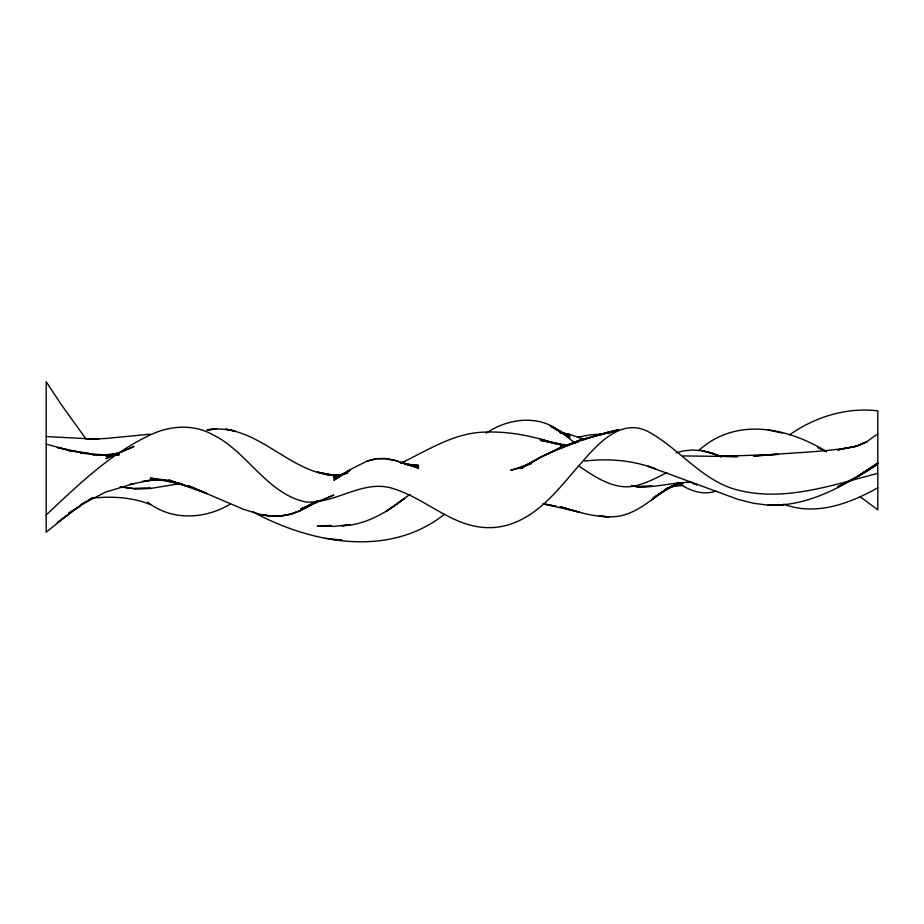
<?xml version="1.0" encoding="UTF-8"?>
<svg xmlns="http://www.w3.org/2000/svg" width="924" height="924" viewBox="0 0 924 924"><rect width="100%" height="100%" fill="white"/><g stroke="black" fill="none" stroke-linecap="round" stroke-linejoin="round"><path stroke-width="1.39" d="M46.2 514.945C78.852 484.407 111.827 452.021 153.234 433.599C171.783 425.525 193.925 424.37 212.012 434.349C247.389 451.085 266.412 493.901 306.075 502.009C336.428 504.019 363.825 478.135 394.433 489.015C426.703 499.249 452.656 527.142 487.988 527.65A67.695 67.695 0 0 0 503.58 526.056C535.262 518.942 556.248 491.949 576.345 468.607C593.947 448.637 619.092 415.592 649.214 432.189C678.412 448.406 699.537 477.223 731.796 488.334C780.191 503.522 830.849 485.527 877.8 473.319M410.002 494.375L385.955 511.538L404.62 498.406C386.509 512.323 365.615 525.19 342.088 525.71L350.277 524.844L333.899 526.368L317.313 526.126L331.127 525.375M698.613 450.635C735.816 416.701 787.491 427.431 826.403 451.605L817.971 447.482L826.403 451.674M877.8 433.91L867.116 441.453L856.883 446.084L867.116 441.764L856.883 445.899L837.745 449.942L856.883 446.211C822.857 452.725 788.045 452.529 753.661 456.075L778.008 454.365L721.113 456.317L701.801 450.6L692.238 450.011L682.975 450.981L676.229 452.818M444.444 514.264C388.669 558.535 310.499 543.254 252.61 511.7M856.883 476.876L877.8 463.167L856.883 476.899L837.745 486.798L856.883 476.876L877.8 463.063M789.627 434.8C815.084 416.874 846.615 407.08 877.8 410.845L877.8 509.84L860.186 496.742M866.724 471.321L856.883 477.003L876.633 464.864C844.051 485.62 808.096 507.057 768.029 505.047L783.725 504.747L768.029 505.116L753.661 503.303L737.733 499.295L647.92 466.227L655.486 468.838C632.917 460.21 608.373 458.269 584.488 461.064M539.235 458.212L520.605 468.63L540.482 457.057L560.117 448.29L540.482 457.322L560.117 447.482L578.308 441.822L560.117 447.539L579.614 440.344L560.117 448.625L579.614 440.101L599.122 435.031L579.614 440.829L599.122 434.499L618.63 429.637L608.881 432.986L618.63 429.544M869.484 469.288L867.116 470.535L869.484 469.38M486.22 433.079C507.957 418.445 538.496 414.264 560.117 431.473L550.3 425.756L569.865 437.699L550.3 426.033L569.865 436.151L560.117 431.97L569.865 434.927L560.117 432.64L569.865 434.43L584.811 439.605M540.482 457.507L520.605 467.856L510.672 470.328L531.208 463.432M404.62 464.368L418.595 465.407L404.62 463.871L418.595 466.747L404.62 463.455L418.595 468.156L395.287 460.498L385.955 458.593L376.588 458.662L367.232 461.03L350.277 469.531L333.899 480.249L350.277 469.912L333.899 478.667L346.5 472.718M877.8 487.757C849.734 503.545 815.638 516.331 783.725 504.169M666.793 472.753C656.918 477.523 647.193 482.929 636.474 485.574C615.615 490.944 596.049 477.673 579.614 466.505M230.388 504.077C205.07 519.242 171.46 521.194 147.517 502.044M680.48 482.929L666.793 489.015L652.933 498.082L677.997 482.848L666.793 489.027L651.778 499.734L666.793 488.542C651.766 499.203 637.421 512.959 618.63 516.239C598.66 518.734 579.002 512.335 560.117 506.664L579.614 512.219L543.289 503.857M400.889 463.12L404.62 461.526L400.889 463.155C426.83 450.843 451.871 434.061 481.392 432.247C506.849 430.769 532.201 435.62 556.19 443.97L540.482 439.35L560.117 444.248L540.482 440.401L568.468 445.483M119.011 452.829L134.003 446.442L105.821 458.685L119.011 452.541L105.821 456.167L119.011 453.418L105.821 454.793L112.416 454.816M317.313 501.951L333.899 495.045L300.67 509.055L317.313 501.651L300.67 510.302L317.313 500.877C301.316 512.381 281.081 519.738 261.4 514.518L271.217 516.066L280.884 515.846L271.217 516.077M680.48 482.836L666.793 488.415L682.975 483.298L672.187 485.874M531.208 463.582L520.605 467.856L523.088 467.556M349.018 471.436L333.899 477.489L347.551 473.053M715.846 491.094C704.446 495.241 691.903 491.487 681.981 485.308M347.551 472.903L333.899 476.645L339.351 475.814M367.232 461.03L376.588 458.662L385.955 458.593M577.639 437.168L591.938 434.638L602.332 434.211M179.429 483.714L150.439 488.484L134.003 488.6L120.374 486.902M153.245 480.099L142.435 481.531L156.052 479.302M207.092 429.903L216.643 428.99L207.092 429.914C256.895 421.367 289.466 475.398 337.988 475.594M670.836 486.717L682.975 485.377M342.088 474.89L333.899 475.617L317.313 472.072L333.899 475.363L325.606 474.278L342.088 475.41M92.631 498.048C112.035 496.211 132.224 497.1 150.439 504.596M99.342 438.738L86.59 439.362L105.821 438.484L150.439 434.153M692.238 482.386C673.446 481.774 655.266 488.253 636.474 486.613L651.778 486.243L636.474 486.705L631.369 485.458M134.003 488.6L150.439 488.322L134.003 488.6L120.374 486.89M682.975 455.913L737.733 456.618L721.113 456.317M167.267 480.434L150.439 480.226L130.376 484.338L134.003 483.575L105.821 491.995L80.376 504.978L92.631 497.782L68.595 513.305L80.376 505.798L57.346 522.626L68.595 514.137L46.2 532.189L46.2 381.774L61.319 404.666L86.325 439.443M92.631 439.004L46.2 436.544M112.416 454.631L92.631 454.747L105.821 454.943L80.376 453.13L92.631 453.88L68.595 450.577L80.376 452.217L57.346 447.505L68.595 450.219L46.2 444.086M567.082 445.772L560.117 445.183L565.684 445.772M333.899 539.558L342.088 540.228L325.606 538.322M167.267 480.272L150.439 478.112L182.12 484.014M271.217 516.066L261.4 514.737L243.613 509.367L188.843 485.909L207.092 493.659L168.665 479.96L188.843 486.602L168.665 481.196L182.12 483.864M562.901 433.31L569.865 434.707M768.029 429.983L782.374 433.033M560.117 432.767L569.865 434.546M543.289 503.984L555.913 506.283M543.289 503.742L555.913 506.213M385.955 458.639L395.287 460.498L404.62 463.64M560.117 431.404L575.282 443.277M404.62 461.885L401.952 462.97L404.62 461.885M300.67 510.452L290.794 514.287L280.884 515.938L290.794 514.16L300.67 510.452M317.313 502.067L308.986 505.105L317.313 502.136M608.881 431.993L599.122 435.308L608.881 432.074L618.63 430.33L608.881 431.993M608.881 432.767L599.122 434.546L608.881 432.767M119.011 454.851L115.05 454.827L119.011 454.851M608.881 516.886L599.122 516.008L608.881 516.897M234.869 430.977L225.86 429.21L234.869 430.977M711.272 452.841L701.801 450.646L711.272 452.852L721.113 456.803L711.272 452.841M696.973 484.753L692.238 482.998L696.973 484.753"/></g></svg>
